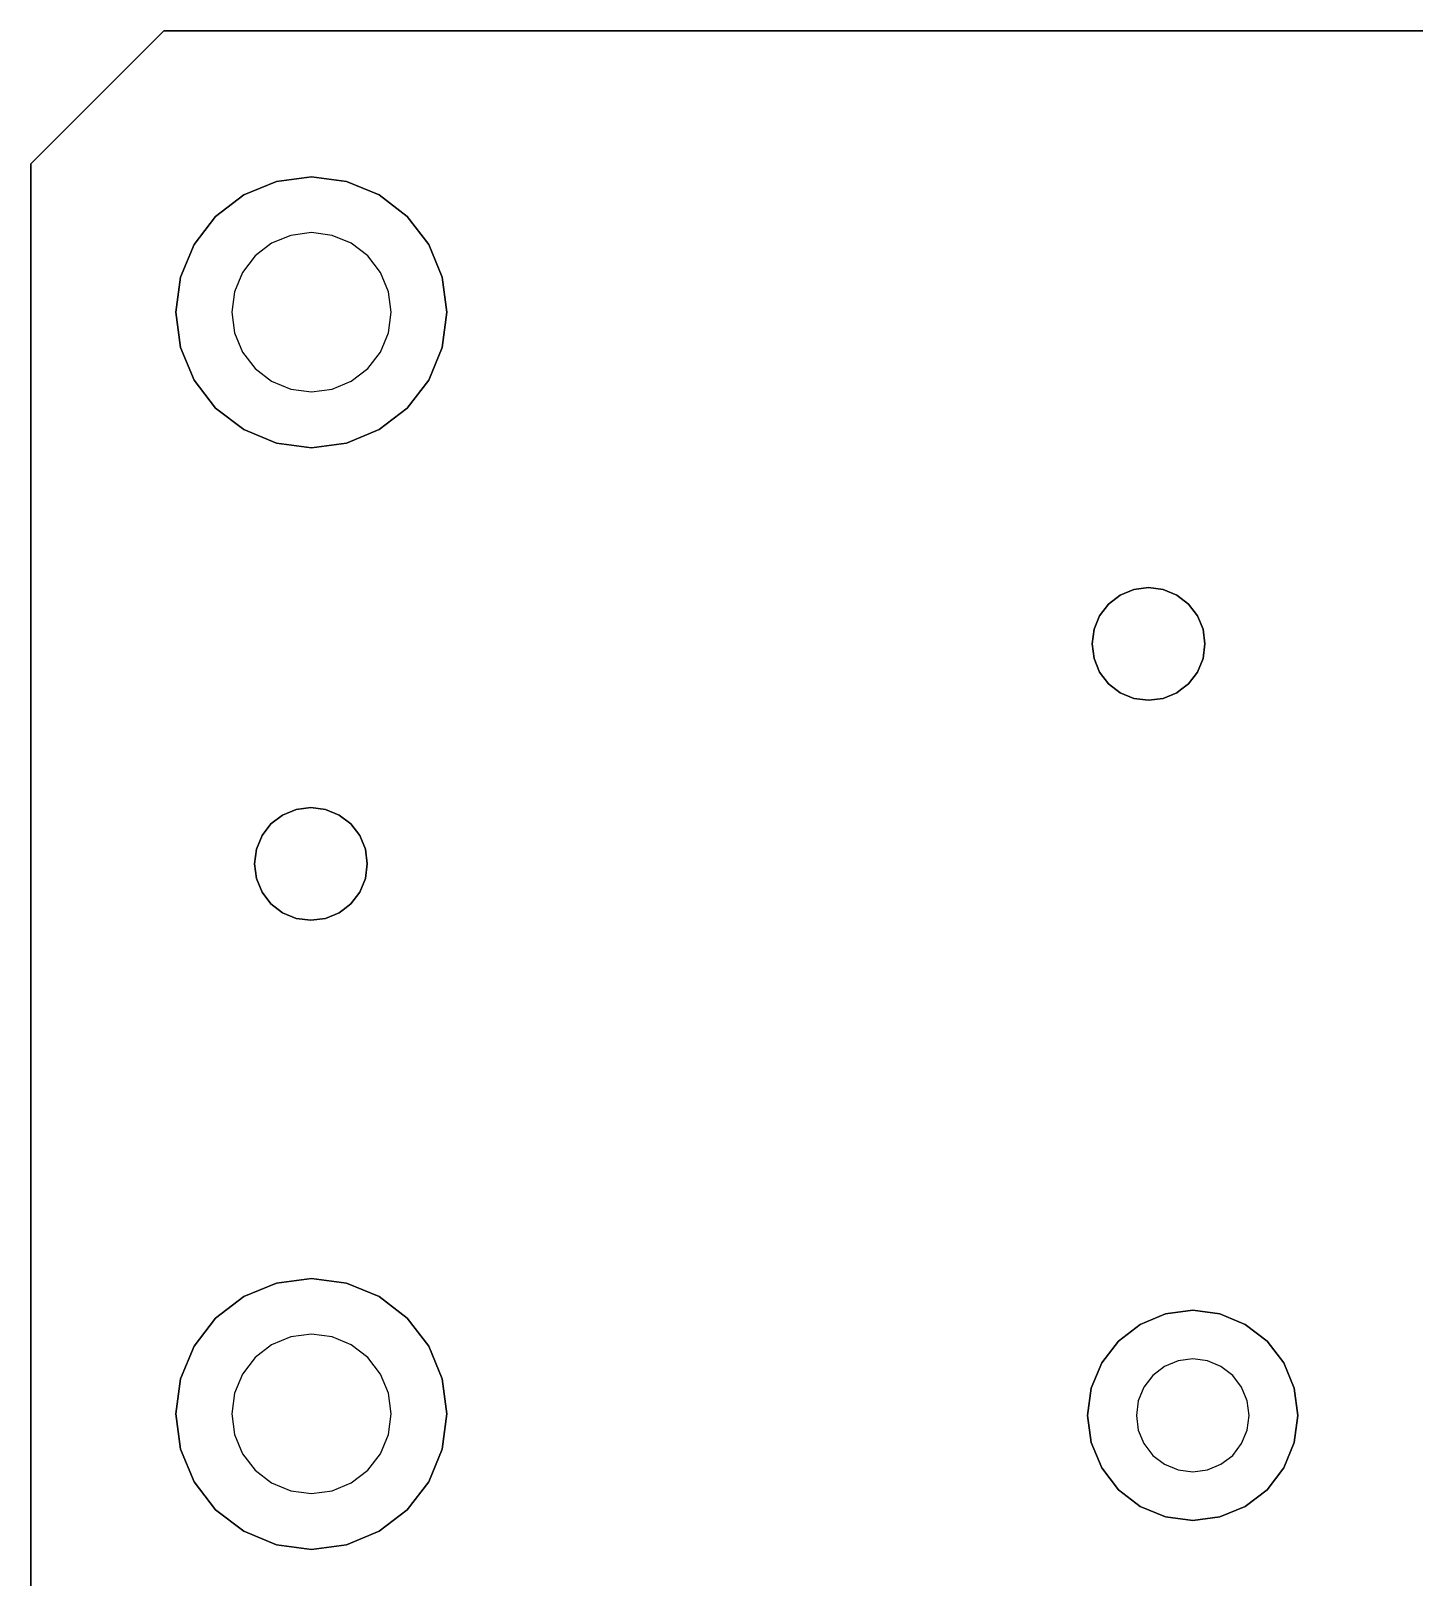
# Model space of a CAD drawing. Header units: metres. Extents: x 0 to 1120, y 0 to 254.
# Drawn here: x 893 to 955.5, y 55.1 to 125 of the extents above; entities that cross this region are included whole.
import ezdxf

# ---------------------------------------------------------------- set-up
doc = ezdxf.new("R2010")
doc.units = ezdxf.units.M

msp = doc.modelspace()

# ---------------------------------------------------------------- linework, layer by layer
at = {"layer": 'Component#4'}
for p, q in [((899, 125, 6), (893, 119, 6)), ((893, 119), (899, 125)), ((1012, 125, 6), (899, 125, 6)), ((899, 125), (1012, 125)), ((899, 125, 6), (899, 125)), ((893, 119, 6), (893, 6, 6)), ((893, 6), (893, 119)), ((893, 119, 6), (893, 119)), ((904.09, 118.198, 4.2), (902.614, 117.586, 4.2)), ((902.614, 117.586, 6), (904.09, 118.198, 6)), ((905.675, 118.407, 4.2), (904.09, 118.198, 4.2)), ((904.09, 118.198, 6), (905.675, 118.407, 6)), ((904.09, 118.198, 4.2), (904.09, 118.198, 6)), ((907.26, 118.198, 4.2), (905.675, 118.407, 4.2)), ((905.675, 118.407, 6), (905.675, 118.407, 4.2)), ((905.675, 118.407, 6), (907.26, 118.198, 6)), ((908.736, 117.586, 4.2), (907.26, 118.198, 4.2)), ((907.26, 118.198, 6), (907.26, 118.198, 4.2)), ((907.26, 118.198, 6), (908.736, 117.586, 6)), ((902.614, 117.586, 4.2), (901.346, 116.613, 4.2)), ((901.346, 116.613, 6), (902.614, 117.586, 6)), ((902.614, 117.586, 6), (902.614, 117.586, 4.2)), ((910.004, 116.613, 4.2), (908.736, 117.586, 4.2)), ((908.736, 117.586, 6), (908.736, 117.586, 4.2)), ((908.736, 117.586, 6), (910.004, 116.613, 6)), ((901.346, 116.613, 4.2), (900.373, 115.345, 4.2)), ((900.373, 115.345, 6), (901.346, 116.613, 6)), ((901.346, 116.613, 6), (901.346, 116.613, 4.2)), ((910.977, 115.345, 4.2), (910.004, 116.613, 4.2)), ((910.004, 116.613, 6), (910.004, 116.613, 4.2)), ((910.004, 116.613, 6), (910.977, 115.345, 6)), ((900.373, 115.345, 4.2), (899.761, 113.869, 4.2)), ((899.761, 113.869, 6), (900.373, 115.345, 6)), ((900.373, 115.345, 6), (900.373, 115.345, 4.2)), ((903.875, 115.403, 4.2), (903.129, 114.83, 4.2)), ((903.875, 115.403), (903.129, 114.83)), ((904.743, 115.762, 4.2), (903.875, 115.403, 4.2)), ((904.743, 115.762), (903.875, 115.403)), ((903.875, 115.403, 4.2), (903.875, 115.403)), ((905.675, 115.885, 4.2), (904.743, 115.762, 4.2)), ((905.675, 115.885), (904.743, 115.762)), ((904.743, 115.762, 4.2), (904.743, 115.762)), ((906.607, 115.762, 4.2), (905.675, 115.885, 4.2)), ((905.675, 115.885, 4.2), (905.675, 115.885)), ((906.607, 115.762), (905.675, 115.885)), ((907.475, 115.403, 4.2), (906.607, 115.762, 4.2)), ((906.607, 115.762, 4.2), (906.607, 115.762)), ((907.475, 115.403), (906.607, 115.762)), ((907.475, 115.403, 4.2), (907.475, 115.403)), ((908.221, 114.83, 4.2), (907.475, 115.403, 4.2)), ((908.221, 114.83), (907.475, 115.403)), ((911.589, 113.869, 4.2), (910.977, 115.345, 4.2)), ((910.977, 115.345, 6), (910.977, 115.345, 4.2)), ((910.977, 115.345, 6), (911.589, 113.869, 6)), ((903.129, 114.83, 4.2), (902.557, 114.085, 4.2)), ((903.129, 114.83), (902.557, 114.085)), ((903.129, 114.83, 4.2), (903.129, 114.83)), ((908.793, 114.085, 4.2), (908.221, 114.83, 4.2)), ((908.221, 114.83, 4.2), (908.221, 114.83)), ((908.793, 114.085), (908.221, 114.83)), ((902.557, 114.085, 4.2), (902.197, 113.216, 4.2)), ((902.557, 114.085), (902.197, 113.216)), ((902.557, 114.085, 4.2), (902.557, 114.085)), ((908.793, 114.085, 4.2), (908.793, 114.085)), ((909.153, 113.216, 4.2), (908.793, 114.085, 4.2)), ((909.153, 113.216), (908.793, 114.085)), ((899.761, 113.869, 4.2), (899.553, 112.284, 4.2)), ((899.553, 112.284, 6), (899.761, 113.869, 6)), ((899.761, 113.869, 6), (899.761, 113.869, 4.2)), ((902.197, 113.216, 4.2), (902.074, 112.284, 4.2)), ((902.197, 113.216), (902.074, 112.284)), ((902.197, 113.216, 4.2), (902.197, 113.216)), ((909.276, 112.284, 4.2), (909.153, 113.216, 4.2)), ((909.153, 113.216, 4.2), (909.153, 113.216)), ((909.276, 112.284), (909.153, 113.216)), ((911.797, 112.284, 4.2), (911.589, 113.869, 4.2)), ((911.589, 113.869, 6), (911.589, 113.869, 4.2)), ((911.589, 113.869, 6), (911.797, 112.284, 6)), ((899.553, 112.284, 4.2), (899.761, 110.7, 4.2)), ((899.553, 112.284, 6), (899.553, 112.284, 4.2)), ((899.761, 110.7, 6), (899.553, 112.284, 6)), ((902.074, 112.284, 4.2), (902.074, 112.284)), ((902.074, 112.284, 4.2), (902.197, 111.352, 4.2)), ((902.074, 112.284), (902.197, 111.352)), ((909.153, 111.352, 4.2), (909.276, 112.284, 4.2)), ((909.153, 111.352), (909.276, 112.284)), ((909.276, 112.284, 4.2), (909.276, 112.284)), ((911.589, 110.7, 4.2), (911.797, 112.284, 4.2)), ((911.797, 112.284, 6), (911.589, 110.7, 6)), ((911.797, 112.284, 6), (911.797, 112.284, 4.2)), ((902.197, 111.352), (902.197, 111.352, 4.2)), ((902.197, 111.352, 4.2), (902.557, 110.484, 4.2)), ((902.197, 111.352), (902.557, 110.484)), ((908.793, 110.484, 4.2), (909.153, 111.352, 4.2)), ((908.793, 110.484), (909.153, 111.352)), ((909.153, 111.352, 4.2), (909.153, 111.352)), ((899.761, 110.7, 4.2), (900.373, 109.223, 4.2)), ((899.761, 110.7, 6), (899.761, 110.7, 4.2)), ((900.373, 109.223, 6), (899.761, 110.7, 6)), ((902.557, 110.484, 4.2), (902.557, 110.484)), ((902.557, 110.484, 4.2), (903.129, 109.738, 4.2)), ((902.557, 110.484), (903.129, 109.738)), ((908.221, 109.738, 4.2), (908.793, 110.484, 4.2)), ((908.221, 109.738), (908.793, 110.484)), ((908.793, 110.484, 4.2), (908.793, 110.484)), ((910.977, 109.223, 4.2), (911.589, 110.7, 4.2)), ((911.589, 110.7, 6), (910.977, 109.223, 6)), ((911.589, 110.7, 6), (911.589, 110.7, 4.2)), ((903.129, 109.738, 4.2), (903.129, 109.738)), ((903.129, 109.738, 4.2), (903.875, 109.166, 4.2)), ((903.129, 109.738), (903.875, 109.166)), ((907.475, 109.166, 4.2), (908.221, 109.738, 4.2)), ((907.475, 109.166), (908.221, 109.738)), ((908.221, 109.738, 4.2), (908.221, 109.738)), ((900.373, 109.223, 4.2), (901.346, 107.955, 4.2)), ((900.373, 109.223, 6), (900.373, 109.223, 4.2)), ((901.346, 107.955, 6), (900.373, 109.223, 6)), ((903.875, 109.166, 4.2), (903.875, 109.166)), ((903.875, 109.166, 4.2), (904.743, 108.806, 4.2)), ((903.875, 109.166), (904.743, 108.806)), ((906.607, 108.806, 4.2), (907.475, 109.166, 4.2)), ((906.607, 108.806), (907.475, 109.166)), ((907.475, 109.166, 4.2), (907.475, 109.166)), ((910.004, 107.955, 4.2), (910.977, 109.223, 4.2)), ((910.977, 109.223, 6), (910.004, 107.955, 6)), ((910.977, 109.223, 6), (910.977, 109.223, 4.2)), ((904.743, 108.806, 4.2), (905.675, 108.684, 4.2)), ((904.743, 108.806, 4.2), (904.743, 108.806)), ((904.743, 108.806), (905.675, 108.684)), ((905.675, 108.684, 4.2), (906.607, 108.806, 4.2)), ((905.675, 108.684), (906.607, 108.806)), ((905.675, 108.684, 4.2), (905.675, 108.684)), ((906.607, 108.806, 4.2), (906.607, 108.806)), ((901.346, 107.955, 6), (901.346, 107.955, 4.2)), ((901.346, 107.955, 4.2), (902.614, 106.982, 4.2)), ((902.614, 106.982, 6), (901.346, 107.955, 6)), ((908.736, 106.982, 4.2), (910.004, 107.955, 4.2)), ((910.004, 107.955, 6), (908.736, 106.982, 6)), ((910.004, 107.955, 6), (910.004, 107.955, 4.2)), ((902.614, 106.982, 4.2), (904.09, 106.371, 4.2)), ((902.614, 106.982, 6), (902.614, 106.982, 4.2)), ((904.09, 106.371, 6), (902.614, 106.982, 6)), ((907.26, 106.371, 4.2), (908.736, 106.982, 4.2)), ((908.736, 106.982, 6), (907.26, 106.371, 6)), ((908.736, 106.982, 6), (908.736, 106.982, 4.2)), ((904.09, 106.371, 4.2), (905.675, 106.162, 4.2)), ((904.09, 106.371, 6), (904.09, 106.371, 4.2)), ((905.675, 106.162, 6), (904.09, 106.371, 6)), ((905.675, 106.162, 4.2), (907.26, 106.371, 4.2)), ((907.26, 106.371, 6), (905.675, 106.162, 6)), ((907.26, 106.371, 6), (907.26, 106.371, 4.2)), ((905.675, 106.162, 6), (905.675, 106.162, 4.2)), ((941.697, 99.102, 6), (942.225, 99.507, 6)), ((942.225, 99.507), (941.697, 99.102)), ((942.225, 99.507, 6), (942.84, 99.762, 6)), ((942.84, 99.762), (942.225, 99.507)), ((942.225, 99.507, 6), (942.225, 99.507)), ((942.84, 99.762, 6), (943.5, 99.849, 6)), ((943.5, 99.849), (942.84, 99.762)), ((942.84, 99.762, 6), (942.84, 99.762)), ((943.5, 99.849, 6), (943.5, 99.849)), ((943.5, 99.849, 6), (944.16, 99.762, 6)), ((944.16, 99.762), (943.5, 99.849)), ((944.16, 99.762, 6), (944.16, 99.762)), ((944.16, 99.762, 6), (944.775, 99.507, 6)), ((944.775, 99.507), (944.16, 99.762)), ((944.775, 99.507, 6), (944.775, 99.507)), ((944.775, 99.507, 6), (945.304, 99.102, 6)), ((945.304, 99.102), (944.775, 99.507)), ((941.037, 97.959, 6), (941.292, 98.574, 6)), ((941.292, 98.574), (941.037, 97.959)), ((941.292, 98.574, 6), (941.697, 99.102, 6)), ((941.697, 99.102), (941.292, 98.574)), ((941.292, 98.574, 6), (941.292, 98.574)), ((941.697, 99.102, 6), (941.697, 99.102)), ((945.304, 99.102, 6), (945.304, 99.102)), ((945.304, 99.102, 6), (945.709, 98.574, 6)), ((945.709, 98.574), (945.304, 99.102)), ((945.709, 98.574, 6), (945.709, 98.574)), ((945.709, 98.574, 6), (945.964, 97.959, 6)), ((945.964, 97.959), (945.709, 98.574)), ((940.95, 97.299, 6), (941.037, 97.959, 6)), ((941.037, 97.959), (940.95, 97.299)), ((941.037, 97.959, 6), (941.037, 97.959)), ((945.964, 97.959, 6), (945.964, 97.959)), ((945.964, 97.959, 6), (946.05, 97.299, 6)), ((946.05, 97.299), (945.964, 97.959)), ((940.95, 97.299, 6), (940.95, 97.299)), ((941.037, 96.639, 6), (940.95, 97.299, 6)), ((940.95, 97.299), (941.037, 96.639)), ((946.05, 97.299, 6), (945.964, 96.639, 6)), ((945.964, 96.639), (946.05, 97.299)), ((946.05, 97.299, 6), (946.05, 97.299)), ((941.037, 96.639, 6), (941.037, 96.639)), ((941.292, 96.024, 6), (941.037, 96.639, 6)), ((941.037, 96.639), (941.292, 96.024)), ((945.964, 96.639, 6), (945.709, 96.024, 6)), ((945.709, 96.024), (945.964, 96.639)), ((945.964, 96.639, 6), (945.964, 96.639)), ((941.292, 96.024, 6), (941.292, 96.024)), ((941.697, 95.495, 6), (941.292, 96.024, 6)), ((941.292, 96.024), (941.697, 95.495)), ((945.709, 96.024, 6), (945.304, 95.495, 6)), ((945.304, 95.495), (945.709, 96.024)), ((945.709, 96.024, 6), (945.709, 96.024)), ((941.697, 95.495), (941.697, 95.495, 6)), ((942.225, 95.09, 6), (941.697, 95.495, 6)), ((941.697, 95.495), (942.225, 95.09)), ((942.225, 95.09, 6), (942.225, 95.09)), ((942.84, 94.835, 6), (942.225, 95.09, 6)), ((942.225, 95.09), (942.84, 94.835)), ((944.775, 95.09, 6), (944.16, 94.835, 6)), ((944.16, 94.835), (944.775, 95.09)), ((944.952, 95.226, 6), (944.775, 95.09, 6)), ((944.775, 95.09), (944.952, 95.226)), ((944.775, 95.09, 6), (944.775, 95.09)), ((945.304, 95.495, 6), (944.952, 95.226, 6)), ((944.952, 95.226), (945.304, 95.495)), ((944.952, 95.226, 6), (944.952, 95.226)), ((945.304, 95.495, 6), (945.304, 95.495)), ((942.84, 94.835, 6), (942.84, 94.835)), ((943.5, 94.749, 6), (942.84, 94.835, 6)), ((942.84, 94.835), (943.5, 94.749)), ((944.16, 94.835, 6), (943.5, 94.749, 6)), ((943.5, 94.749), (944.16, 94.835)), ((943.5, 94.749, 6), (943.5, 94.749)), ((944.16, 94.835, 6), (944.16, 94.835)), ((903.847, 89.161, 6), (904.375, 89.566, 6)), ((904.375, 89.566), (903.847, 89.161)), ((904.375, 89.566, 6), (904.99, 89.821, 6)), ((904.99, 89.821), (904.375, 89.566)), ((904.375, 89.566, 6), (904.375, 89.566)), ((904.99, 89.821, 6), (905.65, 89.908, 6)), ((905.65, 89.908), (904.99, 89.821)), ((904.99, 89.821, 6), (904.99, 89.821)), ((905.65, 89.908, 6), (905.65, 89.908)), ((905.65, 89.908, 6), (906.31, 89.821, 6)), ((906.31, 89.821), (905.65, 89.908)), ((906.31, 89.821, 6), (906.31, 89.821)), ((906.31, 89.821, 6), (906.925, 89.566, 6)), ((906.925, 89.566), (906.31, 89.821)), ((906.925, 89.566, 6), (906.925, 89.566)), ((906.925, 89.566, 6), (907.454, 89.161, 6)), ((907.454, 89.161), (906.925, 89.566)), ((903.442, 88.633, 6), (903.847, 89.161, 6)), ((903.847, 89.161), (903.442, 88.633)), ((903.847, 89.161, 6), (903.847, 89.161)), ((907.454, 89.161, 6), (907.454, 89.161)), ((907.454, 89.161, 6), (907.859, 88.633, 6)), ((907.859, 88.633), (907.454, 89.161)), ((903.187, 88.018, 6), (903.442, 88.633, 6)), ((903.442, 88.633), (903.187, 88.018)), ((903.442, 88.633, 6), (903.442, 88.633)), ((907.859, 88.633, 6), (907.859, 88.633)), ((907.859, 88.633, 6), (908.114, 88.018, 6)), ((908.114, 88.018), (907.859, 88.633)), ((903.1, 87.358, 6), (903.187, 88.018, 6)), ((903.187, 88.018), (903.1, 87.358)), ((903.1, 87.358, 6), (903.1, 87.358)), ((903.187, 86.698, 6), (903.1, 87.358, 6)), ((903.1, 87.358), (903.187, 86.698)), ((903.187, 88.018, 6), (903.187, 88.018)), ((908.114, 88.018, 6), (908.114, 88.018)), ((908.114, 88.018, 6), (908.2, 87.358, 6)), ((908.2, 87.358), (908.114, 88.018)), ((908.2, 87.358, 6), (908.114, 86.698, 6)), ((908.114, 86.698), (908.2, 87.358)), ((908.2, 87.358, 6), (908.2, 87.358)), ((903.187, 86.698, 6), (903.187, 86.698)), ((903.442, 86.083, 6), (903.187, 86.698, 6)), ((903.187, 86.698), (903.442, 86.083)), ((908.114, 86.698, 6), (907.859, 86.083, 6)), ((907.859, 86.083), (908.114, 86.698)), ((908.114, 86.698, 6), (908.114, 86.698)), ((903.442, 86.083), (903.442, 86.083, 6)), ((903.847, 85.554, 6), (903.442, 86.083, 6)), ((903.442, 86.083), (903.847, 85.554)), ((907.859, 86.083, 6), (907.454, 85.554, 6)), ((907.454, 85.554), (907.859, 86.083)), ((907.859, 86.083, 6), (907.859, 86.083)), ((903.847, 85.554, 6), (903.847, 85.554)), ((904.375, 85.149, 6), (903.847, 85.554, 6)), ((903.847, 85.554), (904.375, 85.149)), ((907.102, 85.285, 6), (906.925, 85.149, 6)), ((906.925, 85.149), (907.102, 85.285)), ((907.454, 85.554, 6), (907.102, 85.285, 6)), ((907.102, 85.285), (907.454, 85.554)), ((907.102, 85.285, 6), (907.102, 85.285)), ((907.454, 85.554, 6), (907.454, 85.554)), ((904.375, 85.149, 6), (904.375, 85.149)), ((904.99, 84.894, 6), (904.375, 85.149, 6)), ((904.375, 85.149), (904.99, 84.894)), ((904.99, 84.894, 6), (904.99, 84.894)), ((905.65, 84.808, 6), (904.99, 84.894, 6)), ((904.99, 84.894), (905.65, 84.808)), ((906.31, 84.894, 6), (905.65, 84.808, 6)), ((905.65, 84.808), (906.31, 84.894)), ((905.65, 84.808, 6), (905.65, 84.808)), ((906.925, 85.149, 6), (906.31, 84.894, 6)), ((906.31, 84.894), (906.925, 85.149)), ((906.31, 84.894, 6), (906.31, 84.894)), ((906.925, 85.149, 6), (906.925, 85.149)), ((905.675, 68.622, 4.2), (904.09, 68.414, 4.2)), ((904.09, 68.414, 6), (905.675, 68.622, 6)), ((907.26, 68.414, 4.2), (905.675, 68.622, 4.2)), ((905.675, 68.622, 6), (905.675, 68.622, 4.2)), ((905.675, 68.622, 6), (907.26, 68.414, 6)), ((902.614, 67.802, 4.2), (901.346, 66.829, 4.2)), ((901.346, 66.829, 6), (902.614, 67.802, 6)), ((904.09, 68.414, 4.2), (902.614, 67.802, 4.2)), ((902.614, 67.802, 6), (904.09, 68.414, 6)), ((902.614, 67.802, 6), (902.614, 67.802, 4.2)), ((904.09, 68.414, 6), (904.09, 68.414, 4.2)), ((907.26, 68.414, 6), (907.26, 68.414, 4.2)), ((908.736, 67.802, 4.2), (907.26, 68.414, 4.2)), ((907.26, 68.414, 6), (908.736, 67.802, 6)), ((910.004, 66.829, 4.2), (908.736, 67.802, 4.2)), ((908.736, 67.802, 6), (908.736, 67.802, 4.2)), ((908.736, 67.802, 6), (910.004, 66.829, 6)), ((944.271, 67.021, 6), (945.5, 67.183, 6)), ((945.5, 67.183, 4.2), (944.271, 67.021, 4.2)), ((945.5, 67.183, 6), (946.73, 67.021, 6)), ((946.73, 67.021, 4.2), (945.5, 67.183, 4.2)), ((945.5, 67.183, 6), (945.5, 67.183, 4.2)), ((901.346, 66.829, 4.2), (900.373, 65.561, 4.2)), ((900.373, 65.561, 6), (901.346, 66.829, 6)), ((901.346, 66.829, 6), (901.346, 66.829, 4.2)), ((910.004, 66.829, 6), (910.004, 66.829, 4.2)), ((910.977, 65.561, 4.2), (910.004, 66.829, 4.2)), ((910.004, 66.829, 6), (910.977, 65.561, 6)), ((942.142, 65.791, 6), (943.125, 66.546, 6)), ((943.125, 66.546, 4.2), (942.142, 65.791, 4.2)), ((943.125, 66.546, 6), (944.271, 67.021, 6)), ((944.271, 67.021, 4.2), (943.125, 66.546, 4.2)), ((943.125, 66.546, 6), (943.125, 66.546, 4.2)), ((944.271, 67.021, 6), (944.271, 67.021, 4.2)), ((946.73, 67.021, 6), (947.875, 66.546, 6)), ((946.73, 67.021, 6), (946.73, 67.021, 4.2)), ((947.875, 66.546, 4.2), (946.73, 67.021, 4.2)), ((947.875, 66.546, 6), (948.859, 65.791, 6)), ((947.875, 66.546, 6), (947.875, 66.546, 4.2)), ((948.859, 65.791, 4.2), (947.875, 66.546, 4.2)), ((904.743, 65.978, 4.2), (903.875, 65.618, 4.2)), ((904.743, 65.978), (903.875, 65.618)), ((905.675, 66.101, 4.2), (904.743, 65.978, 4.2)), ((905.675, 66.101), (904.743, 65.978)), ((904.743, 65.978, 4.2), (904.743, 65.978)), ((905.675, 66.101, 4.2), (905.675, 66.101)), ((906.607, 65.978, 4.2), (905.675, 66.101, 4.2)), ((906.607, 65.978), (905.675, 66.101)), ((906.607, 65.978, 4.2), (906.607, 65.978)), ((907.475, 65.618, 4.2), (906.607, 65.978, 4.2)), ((907.475, 65.618), (906.607, 65.978)), ((942.142, 65.791, 4.2), (941.387, 64.808, 4.2)), ((941.387, 64.808, 6), (942.142, 65.791, 6)), ((942.142, 65.791, 4.2), (942.142, 65.791, 6)), ((948.859, 65.791, 6), (949.614, 64.808, 6)), ((948.859, 65.791, 6), (948.859, 65.791, 4.2)), ((949.614, 64.808, 4.2), (948.859, 65.791, 4.2)), ((900.373, 65.561, 4.2), (899.761, 64.085, 4.2)), ((899.761, 64.085, 6), (900.373, 65.561, 6)), ((900.373, 65.561, 6), (900.373, 65.561, 4.2)), ((903.129, 65.046, 4.2), (902.557, 64.3, 4.2)), ((903.129, 65.046), (902.557, 64.3)), ((903.875, 65.618, 4.2), (903.129, 65.046, 4.2)), ((903.875, 65.618), (903.129, 65.046)), ((903.129, 65.046, 4.2), (903.129, 65.046)), ((903.875, 65.618, 4.2), (903.875, 65.618)), ((908.221, 65.046, 4.2), (907.475, 65.618, 4.2)), ((907.475, 65.618, 4.2), (907.475, 65.618)), ((908.221, 65.046), (907.475, 65.618)), ((908.793, 64.3, 4.2), (908.221, 65.046, 4.2)), ((908.221, 65.046, 4.2), (908.221, 65.046)), ((908.793, 64.3), (908.221, 65.046)), ((910.977, 65.561, 6), (910.977, 65.561, 4.2)), ((911.589, 64.085, 4.2), (910.977, 65.561, 4.2)), ((910.977, 65.561, 6), (911.589, 64.085, 6)), ((945.5, 64.983, 4.2), (944.84, 64.896, 4.2)), ((945.5, 64.983), (944.84, 64.896)), ((946.16, 64.896, 4.2), (945.5, 64.983, 4.2)), ((945.5, 64.983, 4.2), (945.5, 64.983)), ((946.16, 64.896), (945.5, 64.983)), ((902.557, 64.3, 4.2), (902.197, 63.432, 4.2)), ((902.557, 64.3), (902.197, 63.432)), ((902.557, 64.3, 4.2), (902.557, 64.3)), ((908.793, 64.3, 4.2), (908.793, 64.3)), ((909.153, 63.432, 4.2), (908.793, 64.3, 4.2)), ((909.153, 63.432), (908.793, 64.3)), ((941.387, 64.808, 4.2), (940.912, 63.662, 4.2)), ((940.912, 63.662, 6), (941.387, 64.808, 6)), ((941.387, 64.808, 6), (941.387, 64.808, 4.2)), ((944.225, 64.641, 4.2), (943.697, 64.236, 4.2)), ((944.225, 64.641), (943.697, 64.236)), ((944.84, 64.896, 4.2), (944.225, 64.641, 4.2)), ((944.84, 64.896), (944.225, 64.641)), ((944.225, 64.641, 4.2), (944.225, 64.641)), ((944.84, 64.896, 4.2), (944.84, 64.896)), ((946.16, 64.896, 4.2), (946.16, 64.896)), ((946.775, 64.641, 4.2), (946.16, 64.896, 4.2)), ((946.775, 64.641), (946.16, 64.896)), ((946.775, 64.641, 4.2), (946.775, 64.641)), ((947.304, 64.236, 4.2), (946.775, 64.641, 4.2)), ((947.304, 64.236), (946.775, 64.641)), ((949.614, 64.808, 6), (950.089, 63.662, 6)), ((949.614, 64.808, 6), (949.614, 64.808, 4.2)), ((950.089, 63.662, 4.2), (949.614, 64.808, 4.2)), ((899.761, 64.085, 4.2), (899.553, 62.5, 4.2)), ((899.553, 62.5, 6), (899.761, 64.085, 6)), ((899.761, 64.085, 6), (899.761, 64.085, 4.2)), ((911.589, 64.085, 6), (911.589, 64.085, 4.2)), ((911.797, 62.5, 4.2), (911.589, 64.085, 4.2)), ((911.589, 64.085, 6), (911.797, 62.5, 6)), ((940.912, 63.662, 4.2), (940.75, 62.433, 4.2)), ((940.75, 62.433, 6), (940.912, 63.662, 6)), ((940.912, 63.662, 6), (940.912, 63.662, 4.2)), ((943.292, 63.708, 4.2), (943.037, 63.093, 4.2)), ((943.292, 63.708), (943.037, 63.093)), ((943.697, 64.236, 4.2), (943.292, 63.708, 4.2)), ((943.697, 64.236), (943.292, 63.708)), ((943.292, 63.708, 4.2), (943.292, 63.708)), ((943.697, 64.236, 4.2), (943.697, 64.236)), ((947.709, 63.708, 4.2), (947.304, 64.236, 4.2)), ((947.304, 64.236, 4.2), (947.304, 64.236)), ((947.709, 63.708), (947.304, 64.236)), ((947.709, 63.708, 4.2), (947.709, 63.708)), ((947.964, 63.093, 4.2), (947.709, 63.708, 4.2)), ((947.964, 63.093), (947.709, 63.708)), ((950.089, 63.662, 6), (950.25, 62.433, 6)), ((950.25, 62.433, 4.2), (950.089, 63.662, 4.2)), ((950.089, 63.662, 6), (950.089, 63.662, 4.2)), ((902.197, 63.432, 4.2), (902.074, 62.5, 4.2)), ((902.197, 63.432), (902.074, 62.5)), ((902.197, 63.432, 4.2), (902.197, 63.432)), ((909.276, 62.5, 4.2), (909.153, 63.432, 4.2)), ((909.153, 63.432, 4.2), (909.153, 63.432)), ((909.276, 62.5), (909.153, 63.432)), ((943.037, 63.093, 4.2), (942.95, 62.433, 4.2)), ((943.037, 63.093), (942.95, 62.433)), ((943.037, 63.093, 4.2), (943.037, 63.093)), ((948.05, 62.433, 4.2), (947.964, 63.093, 4.2)), ((947.964, 63.093, 4.2), (947.964, 63.093)), ((948.05, 62.433), (947.964, 63.093)), ((899.553, 62.5, 4.2), (899.761, 60.915, 4.2)), ((899.553, 62.5, 6), (899.553, 62.5, 4.2)), ((899.761, 60.915, 6), (899.553, 62.5, 6)), ((902.074, 62.5, 4.2), (902.197, 61.568, 4.2)), ((902.074, 62.5, 4.2), (902.074, 62.5)), ((902.074, 62.5), (902.197, 61.568)), ((909.153, 61.568, 4.2), (909.276, 62.5, 4.2)), ((909.153, 61.568), (909.276, 62.5)), ((909.276, 62.5, 4.2), (909.276, 62.5)), ((911.589, 60.915, 4.2), (911.797, 62.5, 4.2)), ((911.797, 62.5, 6), (911.589, 60.915, 6)), ((911.797, 62.5, 6), (911.797, 62.5, 4.2)), ((940.75, 62.433, 4.2), (940.912, 61.203, 4.2)), ((940.912, 61.203, 6), (940.75, 62.433, 6)), ((940.75, 62.433, 6), (940.75, 62.433, 4.2)), ((942.95, 62.433, 4.2), (942.95, 62.433)), ((942.95, 62.433, 4.2), (943.037, 61.773, 4.2)), ((942.95, 62.433), (943.037, 61.773)), ((947.964, 61.773, 4.2), (948.05, 62.433, 4.2)), ((947.964, 61.773), (948.05, 62.433)), ((948.05, 62.433, 4.2), (948.05, 62.433)), ((950.25, 62.433, 6), (950.089, 61.203, 6)), ((950.089, 61.203, 4.2), (950.25, 62.433, 4.2)), ((950.25, 62.433, 6), (950.25, 62.433, 4.2)), ((902.197, 61.568), (902.197, 61.568, 4.2)), ((902.197, 61.568, 4.2), (902.557, 60.7, 4.2)), ((902.197, 61.568), (902.557, 60.7)), ((908.793, 60.7, 4.2), (909.153, 61.568, 4.2)), ((908.793, 60.7), (909.153, 61.568)), ((909.153, 61.568, 4.2), (909.153, 61.568)), ((943.037, 61.773, 4.2), (943.292, 61.158, 4.2)), ((943.037, 61.773, 4.2), (943.037, 61.773)), ((943.037, 61.773), (943.292, 61.158)), ((947.709, 61.158, 4.2), (947.964, 61.773, 4.2)), ((947.709, 61.158), (947.964, 61.773)), ((947.964, 61.773, 4.2), (947.964, 61.773)), ((899.761, 60.915, 6), (899.761, 60.915, 4.2)), ((899.761, 60.915, 4.2), (900.373, 59.439, 4.2)), ((900.373, 59.439, 6), (899.761, 60.915, 6)), ((910.977, 59.439, 4.2), (911.589, 60.915, 4.2)), ((911.589, 60.915, 6), (910.977, 59.439, 6)), ((911.589, 60.915, 6), (911.589, 60.915, 4.2)), ((940.912, 61.203, 4.2), (941.387, 60.058, 4.2)), ((941.387, 60.058, 6), (940.912, 61.203, 6)), ((940.912, 61.203, 6), (940.912, 61.203, 4.2)), ((943.292, 61.158, 4.2), (943.697, 60.629, 4.2)), ((943.292, 61.158, 4.2), (943.292, 61.158)), ((943.292, 61.158), (943.697, 60.629)), ((947.304, 60.629, 4.2), (947.709, 61.158, 4.2)), ((947.304, 60.629), (947.709, 61.158)), ((947.709, 61.158, 4.2), (947.709, 61.158)), ((950.089, 61.203, 6), (949.614, 60.058, 6)), ((949.614, 60.058, 4.2), (950.089, 61.203, 4.2)), ((950.089, 61.203, 6), (950.089, 61.203, 4.2)), ((902.557, 60.7, 4.2), (903.129, 59.954, 4.2)), ((902.557, 60.7, 4.2), (902.557, 60.7)), ((902.557, 60.7), (903.129, 59.954)), ((908.221, 59.954, 4.2), (908.793, 60.7, 4.2)), ((908.221, 59.954), (908.793, 60.7)), ((908.793, 60.7, 4.2), (908.793, 60.7)), ((943.697, 60.629, 4.2), (944.225, 60.224, 4.2)), ((943.697, 60.629, 4.2), (943.697, 60.629)), ((943.697, 60.629), (944.225, 60.224)), ((944.225, 60.224, 4.2), (944.225, 60.224)), ((944.225, 60.224, 4.2), (944.84, 59.969, 4.2)), ((944.225, 60.224), (944.84, 59.969)), ((946.16, 59.969, 4.2), (946.775, 60.224, 4.2)), ((946.16, 59.969), (946.775, 60.224)), ((946.775, 60.224, 4.2), (947.304, 60.629, 4.2)), ((946.775, 60.224), (947.304, 60.629)), ((946.775, 60.224, 4.2), (946.775, 60.224)), ((947.304, 60.629, 4.2), (947.304, 60.629)), ((900.373, 59.439, 4.2), (901.346, 58.171, 4.2)), ((900.373, 59.439, 4.2), (900.373, 59.439, 6)), ((901.346, 58.171, 6), (900.373, 59.439, 6)), ((903.129, 59.954, 4.2), (903.875, 59.382, 4.2)), ((903.129, 59.954, 4.2), (903.129, 59.954)), ((903.129, 59.954), (903.875, 59.382)), ((907.475, 59.382, 4.2), (908.221, 59.954, 4.2)), ((907.475, 59.382), (908.221, 59.954)), ((908.221, 59.954, 4.2), (908.221, 59.954)), ((910.004, 58.171, 4.2), (910.977, 59.439, 4.2)), ((910.977, 59.439, 6), (910.004, 58.171, 6)), ((910.977, 59.439, 6), (910.977, 59.439, 4.2)), ((942.142, 59.074, 6), (941.387, 60.058, 6)), ((941.387, 60.058, 4.2), (942.142, 59.074, 4.2)), ((941.387, 60.058, 6), (941.387, 60.058, 4.2)), ((944.84, 59.969, 4.2), (944.84, 59.969)), ((944.84, 59.969, 4.2), (945.5, 59.883, 4.2)), ((944.84, 59.969), (945.5, 59.883)), ((945.5, 59.883, 4.2), (946.16, 59.969, 4.2)), ((945.5, 59.883), (946.16, 59.969)), ((945.5, 59.883), (945.5, 59.883, 4.2)), ((946.16, 59.969, 4.2), (946.16, 59.969)), ((949.614, 60.058, 6), (948.859, 59.074, 6)), ((948.859, 59.074, 4.2), (949.614, 60.058, 4.2)), ((949.614, 60.058, 6), (949.614, 60.058, 4.2)), ((903.875, 59.382, 4.2), (904.743, 59.022, 4.2)), ((903.875, 59.382, 4.2), (903.875, 59.382)), ((903.875, 59.382), (904.743, 59.022)), ((904.743, 59.022, 4.2), (905.675, 58.899, 4.2)), ((904.743, 59.022, 4.2), (904.743, 59.022)), ((904.743, 59.022), (905.675, 58.899)), ((905.675, 58.899, 4.2), (906.607, 59.022, 4.2)), ((905.675, 58.899), (906.607, 59.022)), ((905.675, 58.899, 4.2), (905.675, 58.899)), ((906.607, 59.022, 4.2), (907.475, 59.382, 4.2)), ((906.607, 59.022), (907.475, 59.382)), ((906.607, 59.022, 4.2), (906.607, 59.022)), ((907.475, 59.382, 4.2), (907.475, 59.382)), ((943.125, 58.319, 6), (942.142, 59.074, 6)), ((942.142, 59.074, 6), (942.142, 59.074, 4.2)), ((942.142, 59.074, 4.2), (943.125, 58.319, 4.2)), ((948.859, 59.074, 6), (947.875, 58.319, 6)), ((947.875, 58.319, 4.2), (948.859, 59.074, 4.2)), ((948.859, 59.074, 6), (948.859, 59.074, 4.2)), ((901.346, 58.171, 6), (901.346, 58.171, 4.2)), ((901.346, 58.171, 4.2), (902.614, 57.198, 4.2)), ((902.614, 57.198, 6), (901.346, 58.171, 6)), ((908.736, 57.198, 4.2), (910.004, 58.171, 4.2)), ((910.004, 58.171, 6), (908.736, 57.198, 6)), ((910.004, 58.171, 6), (910.004, 58.171, 4.2)), ((944.271, 57.844, 6), (943.125, 58.319, 6)), ((943.125, 58.319, 4.2), (944.271, 57.844, 4.2)), ((943.125, 58.319, 6), (943.125, 58.319, 4.2)), ((947.875, 58.319, 6), (946.73, 57.844, 6)), ((946.73, 57.844, 4.2), (947.875, 58.319, 4.2)), ((947.875, 58.319, 6), (947.875, 58.319, 4.2)), ((945.5, 57.683, 6), (944.271, 57.844, 6)), ((944.271, 57.844, 4.2), (945.5, 57.683, 4.2)), ((944.271, 57.844, 6), (944.271, 57.844, 4.2)), ((946.73, 57.844, 6), (945.5, 57.683, 6)), ((945.5, 57.683, 4.2), (946.73, 57.844, 4.2)), ((945.5, 57.683, 6), (945.5, 57.683, 4.2)), ((946.73, 57.844, 6), (946.73, 57.844, 4.2)), ((902.614, 57.198, 4.2), (904.09, 56.586, 4.2)), ((902.614, 57.198, 6), (902.614, 57.198, 4.2)), ((904.09, 56.586, 6), (902.614, 57.198, 6)), ((907.26, 56.586, 4.2), (908.736, 57.198, 4.2)), ((908.736, 57.198, 6), (907.26, 56.586, 6)), ((908.736, 57.198, 6), (908.736, 57.198, 4.2)), ((904.09, 56.586, 6), (904.09, 56.586, 4.2)), ((904.09, 56.586, 4.2), (905.675, 56.378, 4.2)), ((905.675, 56.378, 6), (904.09, 56.586, 6)), ((905.675, 56.378, 4.2), (907.26, 56.586, 4.2)), ((907.26, 56.586, 6), (905.675, 56.378, 6)), ((905.675, 56.378, 6), (905.675, 56.378, 4.2)), ((907.26, 56.586, 6), (907.26, 56.586, 4.2))]:
    msp.add_line(p, q, dxfattribs=at)

doc.saveas('drawing.dxf')
